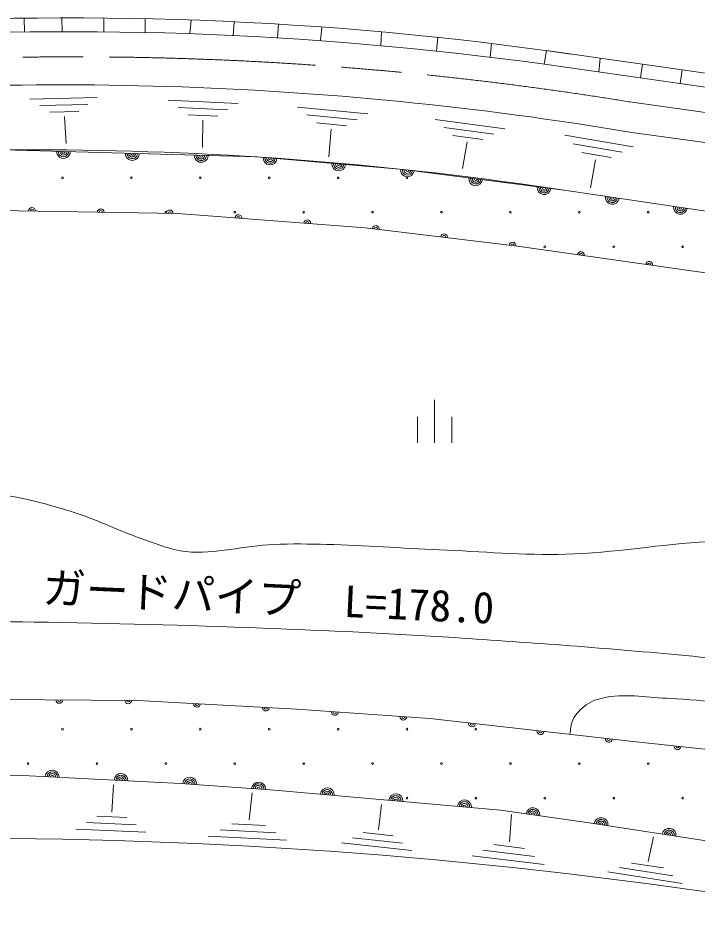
# Model space of a CAD drawing. Units: millimetres, scale not verified. Extents: x 40000 to 680000, y 20000 to 380000.
# Drawn here: x 283411 to 322840, y 247382 to 299279 of the extents above; entities that cross this region are included whole.
import ezdxf
from ezdxf.enums import TextEntityAlignment as Align

# ---------------------------------------------------------------- set-up
doc = ezdxf.new("R2010")
doc.units = ezdxf.units.MM
doc.header["$LTSCALE"] = 1000
doc.linetypes.add('CHAIN', pattern=[18.5, 12, -1.5, 3.5, -1.5])
for name, color, linetype, lineweight in [('M-BGD', 7, 'Continuous', 13), ('M-BMK', 2, 'CHAIN', 13), ('M-STR-HTXT', 7, 'Continuous', 13)]:
    doc.layers.add(name, color=color, linetype=linetype, lineweight=lineweight)
doc.styles.add('ＭＳ ゴシック', font='')
doc.styles.get('ＭＳ ゴシック').set_extended_font_data('MS Gothic')

msp = doc.modelspace()

# ---------------------------------------------------------------- linework, layer by layer
at = {"layer": 'M-BGD'}
for p, q in [((283784, 299261), (283794, 298461)), ((285957, 299278), (285977, 298478)), ((288403, 299268), (288393, 298468)), ((290809, 299230), (290809, 298430)), ((293468, 299155), (293397, 298357)), ((295964, 299053), (295914, 298254)), ((298541, 298914), (298488, 298116)), ((301064, 298747), (300970, 297952)), ((304514, 298467), (304473, 297668)), ((307780, 298148), (307717, 297350)), ((310913, 297790), (310834, 296994)), ((313962, 296588), (314098, 297377)), ((369931, 289473), (314097, 297377)), ((317215, 296935), (317140, 296138)), ((371154, 288492), (313986, 296584)), ((319664, 296589), (319552, 295797)), ((321966, 296263), (321854, 295471)), ((284097, 294571), (288013, 294651)), ((292133, 294494), (296192, 294319)), ((284680, 294189), (287478, 294246)), ((285264, 293806), (286942, 293840)), ((292708, 294072), (295607, 293947)), ((299641, 294105), (303717, 293707)), ((286119, 293560), (286214, 291984)), ((293283, 293649), (295022, 293574)), ((294149, 293347), (294129, 291757)), ((300189, 293644), (303101, 293360)), ((307640, 293389), (311684, 292832)), ((300738, 293183), (302484, 293012)), ((301588, 292828), (301452, 291211)), ((308153, 292922), (311041, 292524)), ((308666, 292455), (310399, 292216)), ((315154, 292475), (319134, 291790)), ((379844, 284323), (319059, 292632)), ((309489, 292078), (309230, 290529)), ((315648, 291969), (318490, 291480)), ((282581, 291619), (297298, 291206)), ((297298, 291206), (305793, 290483)), ((316141, 291464), (317847, 291170)), ((316944, 291045), (316644, 289415)), ((305793, 290483), (315266, 289252)), ((315266, 289252), (353467, 283653)), ((315266, 289252), (353467, 283653)), ((282012, 288110), (292696, 287920)), ((282012, 288110), (292696, 287920)), ((292696, 287920), (303579, 287101)), ((292696, 287920), (303579, 287101)), ((303579, 287101), (312423, 286024)), ((303579, 287101), (312423, 286024)), ((312423, 286024), (337855, 282436)), ((312423, 286024), (337855, 282436)), ((307603, 277118), (307603, 274618)), ((306603, 276118), (306603, 274618)), ((308603, 276118), (308603, 274618)), ((279069, 259742), (290361, 259673)), ((290361, 259673), (279069, 259742)), ((290361, 259673), (299606, 259162)), ((299606, 259162), (290361, 259673)), ((299606, 259162), (307316, 258616)), ((307316, 258616), (299606, 259162)), ((307316, 258616), (319119, 257285)), ((319119, 257285), (307316, 258616)), ((319119, 257285), (330752, 256057)), ((330752, 256057), (319119, 257285)), ((283672, 255315), (274666, 255361)), ((283672, 255315), (274666, 255361)), ((292843, 254855), (283672, 255315)), ((292843, 254855), (283672, 255315)), ((298313, 254468), (292843, 254855)), ((298313, 254468), (292843, 254855)), ((288872, 253177), (288961, 254767)), ((296841, 252729), (297012, 254312)), ((311430, 253308), (298313, 254468)), ((311430, 253308), (298313, 254468)), ((304353, 252156), (304517, 253630)), ((316444, 252592), (311430, 253308)), ((316444, 252592), (311430, 253308)), ((289727, 252875), (287987, 252950)), ((311951, 251456), (312067, 253039)), ((290285, 252452), (287385, 252577)), ((297785, 252418), (295840, 252513)), ((336452, 249471), (316444, 252592)), ((336452, 249471), (316444, 252592)), ((290843, 252030), (286783, 252205)), ((298996, 251563), (294459, 251785)), ((298390, 251990), (295149, 252149)), ((305740, 251383), (302829, 251701)), ((305199, 251815), (303452, 252006)), ((320006, 250323), (320300, 251742)), ((306281, 250951), (302206, 251397)), ((312829, 251083), (311035, 251301)), ((313398, 250614), (310407, 250978)), ((313967, 250146), (309780, 250655)), ((320882, 249943), (319033, 250230)), ((321968, 249043), (317654, 249711)), ((321425, 249493), (318343, 249971))]:
    msp.add_line(p, q, dxfattribs=at)
for centre in [(286000, 290001), (290000, 290000), (294000, 290000), (298000, 290000), (302000, 290001), (306000, 290001), (292000, 288000), (292000, 288000), (296000, 288000), (296000, 288000), (300000, 288001), (300000, 288001), (304000, 288001), (304000, 288001), (308000, 288001), (308000, 288001), (312000, 288000), (312000, 288000), (316000, 288000), (316000, 288000), (320000, 288000), (320000, 288000), (314000, 286000), (318000, 286000), (322000, 286001), (286001, 258001), (290001, 258001), (294001, 258000), (298001, 258000), (302001, 258001), (306001, 258001), (310001, 258001), (284001, 256001), (284001, 256001), (288001, 256001), (288001, 256001), (292001, 256001), (292001, 256001), (296001, 256000), (296001, 256000), (300001, 256000), (300001, 256000), (304001, 256001), (304001, 256001), (308001, 256001), (308001, 256001), (312001, 256001), (312001, 256001), (316001, 256000), (316001, 256000), (320001, 256000), (320001, 256000), (306001, 254001), (310001, 254001), (314001, 254000), (318001, 254000), (322001, 254000)]:
    msp.add_circle(centre, 50, dxfattribs=at)
for centre, radius, start, end in [((286404, 96668), 202611, 81.74169, 93.97329), ((286404, 96668), 201811, 82.14452, 93.97311), ((285861, 94576), 200819, 80.48467, 95.95728), ((284225, 87470), 204155, 81.25454, 98.12709), ((286055, 291521), 400, 178.3949, 358.3949), ((286055, 291521), 300, 178.3949, 358.3949), ((286055, 291521), 200, 178.3949, 358.3949), ((286055, 291521), 100, 178.3949, 358.3949), ((290054, 291409), 400, 178.3949, 358.3949), ((290054, 291409), 300, 178.3949, 358.3949), ((290054, 291409), 200, 178.3949, 358.3949), ((290054, 291409), 100, 178.3949, 358.3949), ((294052, 291297), 400, 178.3949, 358.3949), ((294052, 291297), 300, 178.3949, 358.3949), ((294052, 291297), 200, 178.3949, 358.3949), ((294052, 291297), 100, 178.3949, 358.3949), ((298048, 291142), 400, 175.1321, 355.1321), ((298048, 291142), 300, 175.1321, 355.1321), ((298048, 291142), 200, 175.1321, 355.1321), ((298048, 291142), 100, 175.1321, 355.1321), ((302034, 290803), 400, 175.1321, 355.1321), ((302034, 290803), 300, 175.1321, 355.1321), ((302034, 290803), 200, 175.1321, 355.1321), ((302034, 290803), 100, 175.1321, 355.1321), ((306018, 290454), 400, 172.5951, 352.5951), ((306018, 290454), 300, 172.5951, 352.5951), ((306018, 290454), 200, 172.5951, 352.5951), ((306018, 290454), 100, 172.5951, 352.5951), ((309985, 289938), 400, 172.5951, 352.5951), ((309985, 289938), 300, 172.5951, 352.5951), ((309985, 289938), 200, 172.5951, 352.5951), ((309985, 289938), 100, 172.5951, 352.5951), ((313951, 289423), 400, 172.5951, 352.5951), ((313951, 289423), 300, 172.5951, 352.5951), ((313951, 289423), 200, 172.5951, 352.5951), ((313951, 289423), 100, 172.5951, 352.5951), ((317912, 288864), 400, 171.6629, 351.6629), ((317912, 288864), 300, 171.6629, 351.6629), ((317912, 288864), 200, 171.6629, 351.6629), ((317912, 288864), 100, 171.6629, 351.6629), ((284224, 288071), 200, 358.9787, 178.9787), ((284224, 288071), 100, 358.9787, 178.9787), ((288224, 288000), 200, 358.9787, 178.9787), ((288224, 288000), 100, 358.9787, 178.9787), ((292223, 287928), 200, 358.9787, 178.9787), ((292223, 287928), 100, 358.9787, 178.9787), ((321870, 288284), 400, 171.6629, 351.6629), ((321870, 288284), 300, 171.6629, 351.6629), ((321870, 288284), 200, 171.6629, 351.6629), ((321870, 288284), 100, 171.6629, 351.6629), ((296213, 287655), 200, 355.6975, 175.6975), ((296213, 287655), 100, 355.6975, 175.6975), ((300202, 287355), 200, 355.6975, 175.6975), ((300202, 287355), 100, 355.6975, 175.6975), ((304188, 287027), 200, 353.0541, 173.0541), ((304188, 287027), 100, 353.0541, 173.0541), ((308158, 286543), 200, 353.0541, 173.0541), ((308158, 286543), 100, 353.0541, 173.0541), ((312129, 286060), 200, 353.0541, 173.0541), ((312129, 286060), 100, 353.0541, 173.0541), ((316090, 285506), 200, 351.9703, 171.9703), ((316090, 285506), 100, 351.9703, 171.9703), ((320051, 284948), 200, 351.9703, 171.9703), ((320051, 284948), 100, 351.9703, 171.9703), ((285817, 259701), 200, 179.6538, 359.6538), ((285817, 259701), 100, 179.6538, 359.6538), ((289817, 259677), 200, 179.6538, 359.6538), ((289817, 259677), 100, 179.6538, 359.6538), ((293812, 259482), 200, 176.8319, 356.8319), ((293812, 259482), 100, 176.8319, 356.8319), ((297806, 259261), 200, 176.8319, 356.8319), ((297806, 259261), 100, 176.8319, 356.8319), ((301798, 259006), 200, 175.9504, 355.9504), ((301798, 259006), 100, 175.9504, 355.9504), ((305788, 258724), 200, 175.9504, 355.9504), ((305788, 258724), 100, 175.9504, 355.9504), ((309768, 258339), 200, 173.569, 353.5689), ((309768, 258339), 100, 173.569, 353.5689), ((313743, 257891), 200, 173.569, 353.5689), ((313743, 257891), 100, 173.569, 353.5689), ((317718, 257443), 200, 173.569, 353.5689), ((317718, 257443), 100, 173.569, 353.5689), ((321695, 257013), 200, 173.9735, 353.9735), ((321695, 257013), 100, 173.9735, 353.9735), ((285402, 255229), 400, 357.1252, 177.1252), ((285402, 255229), 300, 357.1252, 177.1252), ((285402, 255229), 200, 357.1252, 177.1252), ((289397, 255028), 400, 357.1252, 177.1252), ((285402, 255229), 100, 357.1252, 177.1252), ((289397, 255028), 300, 357.1252, 177.1252), ((289397, 255028), 200, 357.1252, 177.1252), ((289397, 255028), 100, 357.1252, 177.1252), ((293391, 254816), 400, 355.9567, 175.9567), ((293391, 254816), 300, 355.9567, 175.9567), ((293391, 254816), 200, 355.9567, 175.9567), ((293391, 254816), 100, 355.9567, 175.9567), ((297381, 254534), 400, 355.9567, 175.9567), ((297381, 254534), 300, 355.9567, 175.9567), ((297381, 254534), 200, 355.9567, 175.9567), ((297381, 254534), 100, 355.9567, 175.9567), ((301367, 254198), 400, 354.9467, 174.9467), ((301367, 254198), 300, 354.9467, 174.9467), ((301367, 254198), 200, 354.9467, 174.9467), ((301367, 254198), 100, 354.9467, 174.9467), ((305351, 253846), 400, 354.9467, 174.9467), ((305351, 253846), 300, 354.9467, 174.9467), ((305351, 253846), 200, 354.9467, 174.9467), ((305351, 253846), 100, 354.9467, 174.9467), ((309336, 253494), 400, 354.9467, 174.9467), ((309336, 253494), 300, 354.9467, 174.9467), ((309336, 253494), 200, 354.9467, 174.9467), ((309336, 253494), 100, 354.9467, 174.9467), ((313309, 253040), 400, 351.8699, 171.8699), ((313309, 253040), 300, 351.8699, 171.8699), ((313309, 253040), 200, 351.8699, 171.8699), ((313309, 253040), 100, 351.8699, 171.8699), ((317267, 252464), 400, 351.1327, 171.1327), ((317267, 252464), 300, 351.1327, 171.1327), ((317267, 252464), 200, 351.1327, 171.1327), ((317267, 252464), 100, 351.1327, 171.1327), ((321219, 251847), 400, 351.1327, 171.1327), ((321219, 251847), 300, 351.1327, 171.1327), ((321219, 251847), 200, 351.1327, 171.1327), ((321219, 251847), 100, 351.1327, 171.1327), ((280449, -46744), 298403, 80.28756, 99.36996)]:
    msp.add_arc(centre, radius, start, end, dxfattribs=at)
for points, knots in [([(232752, 283315), (232789, 282927), (232739, 282519), (232864, 282149), (232967, 281845), (233132, 281542), (233373, 281330), (233645, 281092), (234008, 280958), (234362, 280883), (235034, 280740), (235737, 280925), (236424, 280898), (236966, 280877), (237506, 280813), (238046, 280759), (238927, 280671), (239809, 280580), (240687, 280458), (242478, 280209), (244257, 279885), (246039, 279577), (249010, 279064), (251979, 278534), (254941, 277967), (256665, 277637), (258413, 277403), (260102, 276925), (261313, 276582), (262454, 276026), (263647, 275621), (265422, 275020), (267216, 274477), (269016, 273953), (270629, 273484), (272232, 272956), (273881, 272633), (275702, 272276), (277565, 272182), (279407, 271955), (280675, 271799), (281958, 271730), (283212, 271486), (284466, 271242), (285700, 270894), (286913, 270495), (288136, 270094), (289292, 269505), (290510, 269088), (291384, 268789), (292250, 268400), (293169, 268306), (294868, 268132), (296570, 268654), (298277, 268723), (299302, 268765), (300328, 268748), (301353, 268723), (303527, 268671), (305696, 268501), (307869, 268410), (310318, 268308), (312768, 268086), (315219, 268150), (317992, 268222), (320737, 268749), (323507, 268880), (326128, 269003), (328756, 269017), (331379, 268932), (334287, 268837), (337176, 268369), (340084, 268306), (341301, 268280), (342518, 268353), (343733, 268410), (344533, 268448), (345360, 268784), (346131, 268567), (346479, 268469), (346758, 268193), (347017, 267941), (347329, 267638), (347463, 267173), (347799, 266899), (348104, 266650), (348482, 266485), (348865, 266395), (349226, 266310), (349607, 266389), (349977, 266372), (350913, 266327), (351847, 266243), (352780, 266163), (355478, 265931), (358163, 265537), (360866, 265375), (361552, 265334), (362242, 265293), (362928, 265329), (363562, 265362), (364215, 265370), (364816, 265572), (365348, 265750), (365771, 266163), (366276, 266406), (366725, 266623), (367186, 266825), (367666, 266962), (368043, 267071), (368433, 267137), (368824, 267171), (370040, 267276), (371265, 267190), (372485, 267148), (373707, 267105), (374933, 267076), (376146, 266916), (377465, 266742), (378772, 266461), (380061, 266128), (381175, 265841), (382203, 265169), (383351, 265086), (384256, 265020), (385164, 265280), (386038, 265526), (387065, 265815), (388016, 266328), (389004, 266731), (390858, 267486), (392727, 268206), (394564, 269001), (395655, 269473), (396717, 270011), (397808, 270484), (398949, 270978), (400210, 271231), (401260, 271897), (401791, 272234), (402302, 272648), (402650, 273171), (402928, 273588), (403137, 274084), (403160, 274585), (403180, 275030), (402935, 275448), (402823, 275880)], [0, 0, 0, 0, 1, 1, 1, 2, 2, 2, 3, 3, 3, 4, 4, 4, 5, 5, 5, 6, 6, 6, 7, 7, 7, 8, 8, 8, 9, 9, 9, 10, 10, 10, 11, 11, 11, 12, 12, 12, 13, 13, 13, 14, 14, 14, 15, 15, 15, 16, 16, 16, 17, 17, 17, 18, 18, 18, 19, 19, 19, 20, 20, 20, 21, 21, 21, 22, 22, 22, 23, 23, 23, 24, 24, 24, 25, 25, 25, 26, 26, 26, 27, 27, 27, 28, 28, 28, 29, 29, 29, 30, 30, 30, 31, 31, 31, 32, 32, 32, 33, 33, 33, 34, 34, 34, 35, 35, 35, 36, 36, 36, 37, 37, 37, 38, 38, 38, 39, 39, 39, 40, 40, 40, 41, 41, 41, 42, 42, 42, 43, 43, 43, 44, 44, 44, 45, 45, 45, 46, 46, 46, 47, 47, 47, 48, 48, 48, 49, 49, 49, 49]), ([(315447, 257699), (315505, 257975), (315495, 258274), (315621, 258526), (315796, 258875), (316072, 259184), (316393, 259407), (316742, 259648), (317165, 259783), (317583, 259855), (318801, 260063), (320055, 259842), (321290, 259777), (323284, 259673), (325267, 259414), (327259, 259275), (329481, 259120), (331704, 258932), (333932, 258905), (335917, 258880), (337906, 258932), (339886, 259090), (341881, 259249), (343843, 259734), (345840, 259855), (347975, 259983), (350119, 259848), (352258, 259808), (354065, 259775), (355877, 259789), (357679, 259646), (360675, 259408), (363665, 259027), (366622, 258488), (368605, 258126), (370546, 257566), (372507, 257098), (374330, 256662), (376142, 256175), (377974, 255777), (380526, 255223), (383082, 254666), (385666, 254294), (388147, 253937), (390647, 253706), (393150, 253576), (395249, 253467), (397358, 253397), (399457, 253524), (402011, 253679), (404548, 254071), (407068, 254514), (409435, 254930), (411754, 255582), (414105, 256078), (416879, 256664), (419664, 257200), (422446, 257746), (423819, 258016), (425190, 258301), (426570, 258540), (427724, 258739), (428875, 259009), (430045, 259073), (430585, 259102), (431137, 259113), (431667, 259003), (432509, 258828), (433356, 258547), (434076, 258076), (434405, 257862), (434629, 257519), (434905, 257240)], [0, 0, 0, 0, 1, 1, 1, 2, 2, 2, 3, 3, 3, 4, 4, 4, 5, 5, 5, 6, 6, 6, 7, 7, 7, 8, 8, 8, 9, 9, 9, 10, 10, 10, 11, 11, 11, 12, 12, 12, 13, 13, 13, 14, 14, 14, 15, 15, 15, 16, 16, 16, 17, 17, 17, 18, 18, 18, 19, 19, 19, 20, 20, 20, 21, 21, 21, 22, 22, 22, 23, 23, 23, 24, 24, 24, 24])]:
    msp.add_open_spline(points, degree=3, knots=knots, dxfattribs=at)
at = {"layer": 'M-BMK'}
msp.add_line((319061, 294381), (363711, 288145), dxfattribs=at)
msp.add_arc((286692, 97103), 199916, 80.68214, 96.08001, dxfattribs=at)
at = {"layer": 'M-STR-HTXT'}
msp.add_open_spline([(204318, 258346), (205131, 258530), (205936, 258749), (206755, 258897), (209010, 259307), (211296, 259521), (213566, 259836), (216729, 260274), (219882, 260792), (223054, 261156), (229190, 261860), (235350, 262343), (241507, 262824), (246067, 263181), (250631, 263508), (255200, 263728), (261335, 264023), (267476, 264211), (273618, 264284), (277198, 264326), (280778, 264273), (284357, 264215), (288783, 264142), (293209, 264035), (297632, 263867), (301341, 263726), (305049, 263547), (308753, 263311), (313229, 263025), (317702, 262688), (322167, 262268), (326797, 261833), (331421, 261325), (336033, 260739), (342164, 259960), (348274, 259032), (354383, 258098), (357897, 257561), (361414, 257028), (364913, 256395), (368226, 255796), (371516, 255075), (374817, 254414)], degree=3, knots=[0, 0, 0, 0, 1, 1, 1, 2, 2, 2, 3, 3, 3, 4, 4, 4, 5, 5, 5, 6, 6, 6, 7, 7, 7, 8, 8, 8, 9, 9, 9, 10, 10, 10, 11, 11, 11, 12, 12, 12, 13, 13, 13, 14, 14, 14, 14], dxfattribs=at)

# ---------------------------------------------------------------- texts
at = {"layer": 'M-STR-HTXT', "style": 'ＭＳ ゴシック'}
msp.add_text('ガードパイプ\u3000L=178.0', height=1833, rotation=357.369, dxfattribs=at).set_placement((310991, 263568), align=Align.BOTTOM_RIGHT)

doc.saveas('drawing.dxf')
